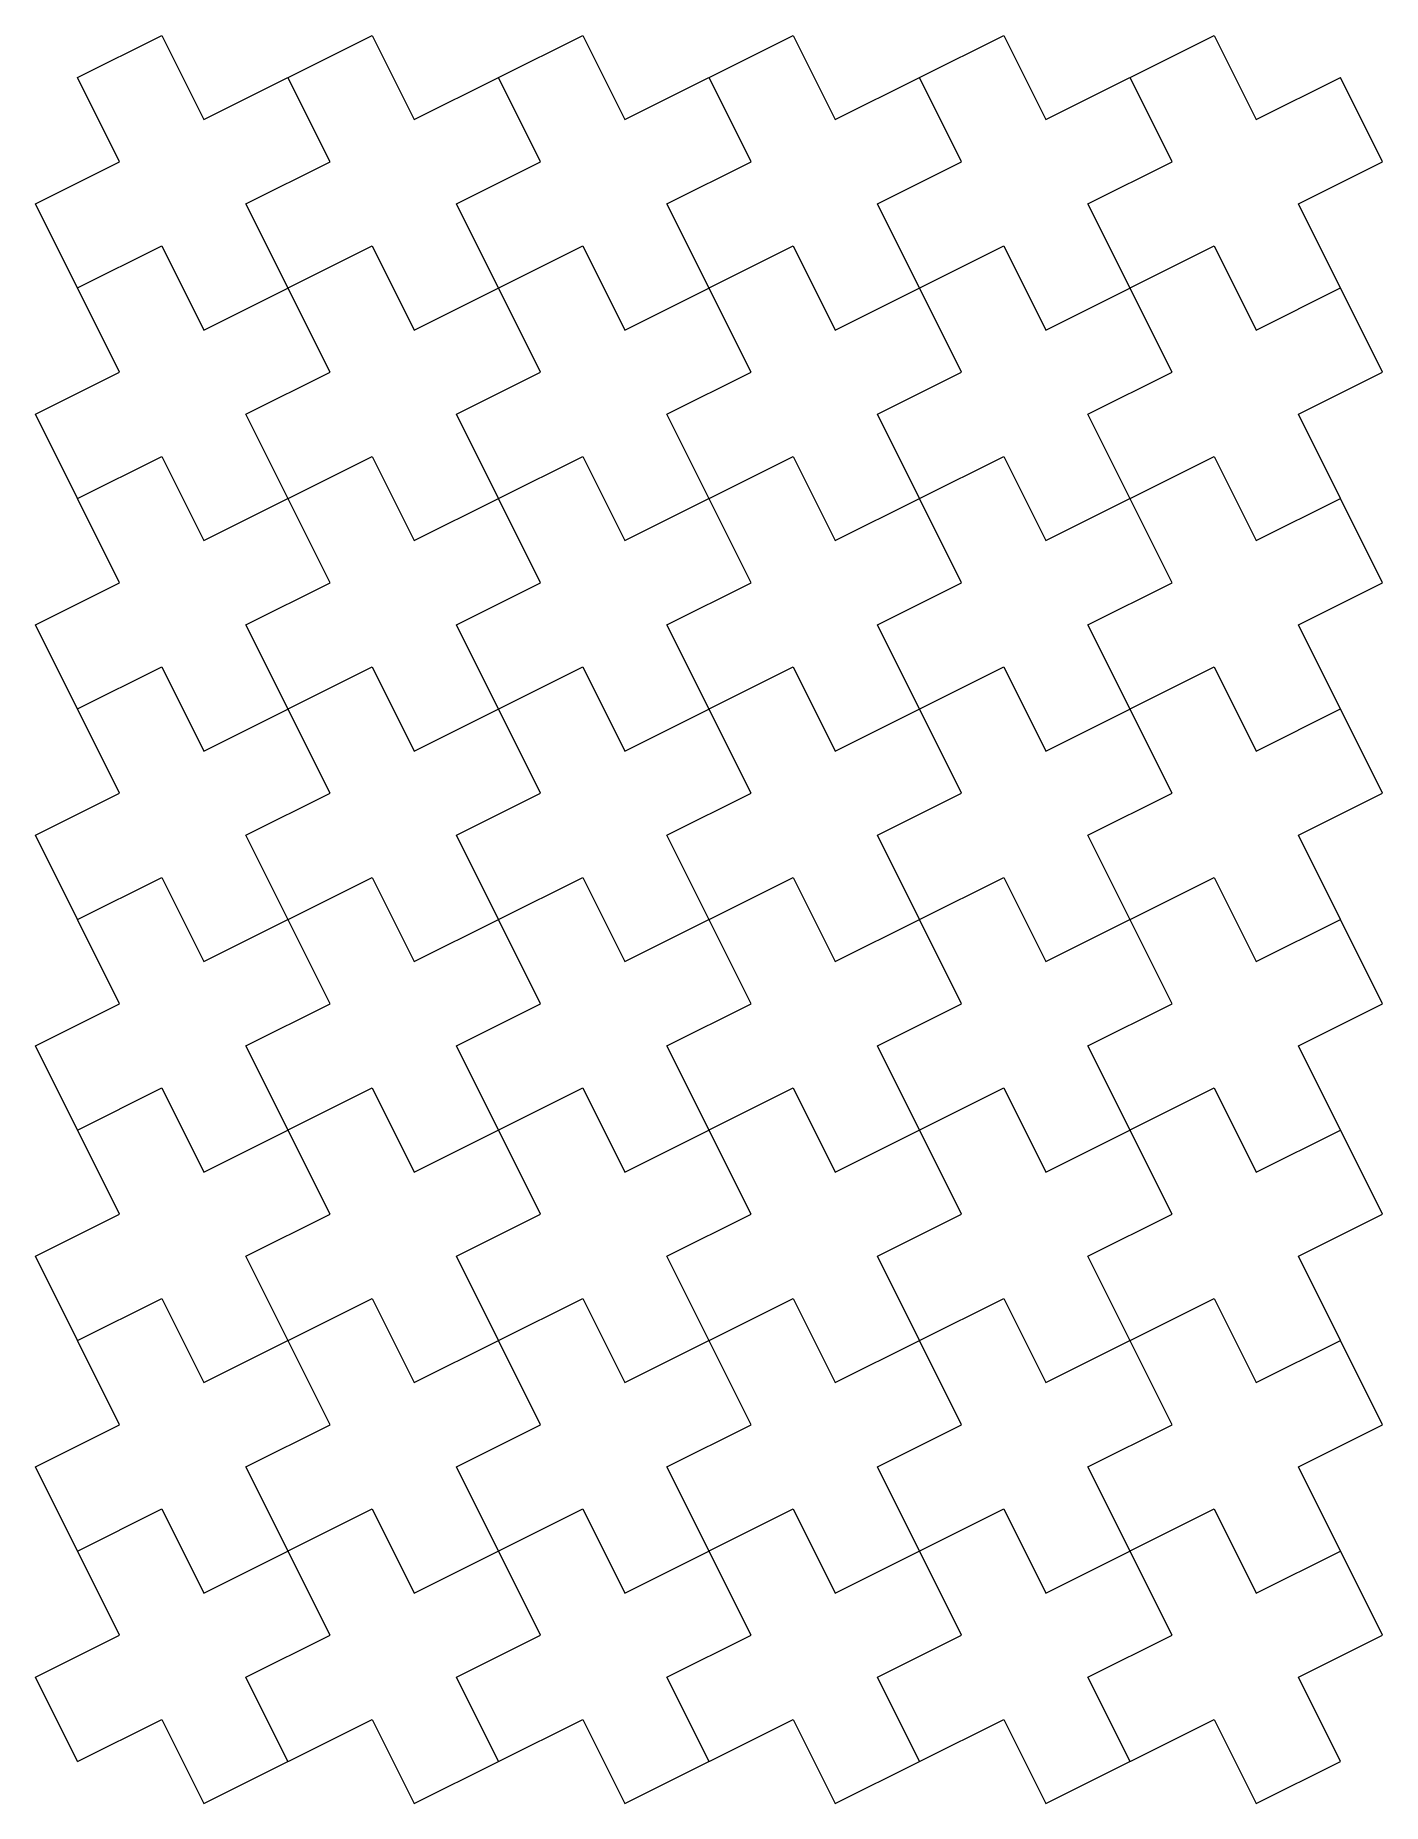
# Model space of a CAD drawing. Header units: inches. Extents: x 0.2 to 14.5, y 0 to 18.8.
import ezdxf

# ---------------------------------------------------------------- set-up
doc = ezdxf.new("R2010")
doc.units = ezdxf.units.IN
doc.layers.get('0').update_dxf_attribs({"linetype": 'CONTINUOUS', "lineweight": 0, "true_color": 0x000000})

msp = doc.modelspace()

# ---------------------------------------------------------------- linework, layer by layer
for p, q in [((10.944, 17.889), (12.733, 18.783)), ((12.733, 18.783), (13.18, 17.889)), ((0.658, 18.336), (1.553, 18.783)), ((1.553, 18.783), (2, 17.889)), ((2, 17.889), (3.789, 18.783)), ((3.789, 18.783), (4.236, 17.889)), ((4.236, 17.889), (6.025, 18.783)), ((6.025, 18.783), (6.472, 17.889)), ((6.472, 17.889), (8.261, 18.783)), ((8.261, 18.783), (8.708, 17.889)), ((8.708, 17.889), (10.497, 18.783)), ((10.497, 18.783), (10.944, 17.889)), ((1.106, 17.441), (0.658, 18.336)), ((3.342, 17.441), (2.894, 18.336)), ((5.578, 17.441), (5.13, 18.336)), ((7.814, 17.441), (7.367, 18.336)), ((10.05, 17.441), (9.603, 18.336)), ((12.286, 17.441), (11.839, 18.336)), ((13.18, 17.889), (14.075, 18.336)), ((14.522, 17.441), (14.075, 18.336)), ((0.211, 16.994), (1.106, 17.441)), ((2.447, 16.994), (3.342, 17.441)), ((4.683, 16.994), (5.578, 17.441)), ((6.919, 16.994), (7.814, 17.441)), ((9.155, 16.994), (10.05, 17.441)), ((11.391, 16.994), (12.286, 17.441)), ((13.628, 16.994), (14.522, 17.441)), ((1.106, 15.205), (0.211, 16.994)), ((3.342, 15.205), (2.447, 16.994)), ((5.578, 15.205), (4.683, 16.994)), ((7.814, 15.205), (6.919, 16.994)), ((10.05, 15.205), (9.155, 16.994)), ((12.286, 15.205), (11.391, 16.994)), ((14.522, 15.205), (13.628, 16.994)), ((0.658, 16.1), (1.553, 16.547)), ((1.553, 16.547), (2, 15.652)), ((2, 15.652), (3.789, 16.547)), ((3.789, 16.547), (4.236, 15.652)), ((4.236, 15.652), (6.025, 16.547)), ((6.025, 16.547), (6.472, 15.652)), ((6.472, 15.652), (8.261, 16.547)), ((8.261, 16.547), (8.708, 15.652)), ((8.708, 15.652), (10.497, 16.547)), ((10.497, 16.547), (10.944, 15.652)), ((10.944, 15.652), (12.733, 16.547)), ((12.733, 16.547), (13.18, 15.652)), ((13.18, 15.652), (14.075, 16.1)), ((0.211, 14.758), (1.106, 15.205)), ((2.447, 14.758), (3.342, 15.205)), ((4.683, 14.758), (5.578, 15.205)), ((6.919, 14.758), (7.814, 15.205)), ((9.155, 14.758), (10.05, 15.205)), ((11.391, 14.758), (12.286, 15.205)), ((13.628, 14.758), (14.522, 15.205)), ((1.106, 12.969), (0.211, 14.758)), ((3.342, 12.969), (2.447, 14.758)), ((5.578, 12.969), (4.683, 14.758)), ((7.814, 12.969), (6.919, 14.758)), ((10.05, 12.969), (9.155, 14.758)), ((12.286, 12.969), (11.391, 14.758)), ((14.522, 12.969), (13.628, 14.758)), ((0.658, 13.864), (1.553, 14.311)), ((1.553, 14.311), (2, 13.416)), ((2, 13.416), (3.789, 14.311)), ((3.789, 14.311), (4.236, 13.416)), ((4.236, 13.416), (6.025, 14.311)), ((6.025, 14.311), (6.472, 13.416)), ((6.472, 13.416), (8.261, 14.311)), ((8.261, 14.311), (8.708, 13.416)), ((8.708, 13.416), (10.497, 14.311)), ((10.497, 14.311), (10.944, 13.416)), ((10.944, 13.416), (12.733, 14.311)), ((12.733, 14.311), (13.18, 13.416)), ((13.18, 13.416), (14.075, 13.864)), ((0.211, 12.522), (1.106, 12.969)), ((2.447, 12.522), (3.342, 12.969)), ((4.683, 12.522), (5.578, 12.969)), ((6.919, 12.522), (7.814, 12.969)), ((9.155, 12.522), (10.05, 12.969)), ((11.391, 12.522), (12.286, 12.969)), ((13.628, 12.522), (14.522, 12.969)), ((1.106, 10.733), (0.211, 12.522)), ((3.342, 10.733), (2.447, 12.522)), ((5.578, 10.733), (4.683, 12.522)), ((7.814, 10.733), (6.919, 12.522)), ((10.05, 10.733), (9.155, 12.522)), ((12.286, 10.733), (11.391, 12.522)), ((14.522, 10.733), (13.628, 12.522)), ((0.658, 11.628), (1.553, 12.075)), ((1.553, 12.075), (2, 11.18)), ((2, 11.18), (3.789, 12.075)), ((3.789, 12.075), (4.236, 11.18)), ((4.236, 11.18), (6.025, 12.075)), ((6.025, 12.075), (6.472, 11.18)), ((6.472, 11.18), (8.261, 12.075)), ((8.261, 12.075), (8.708, 11.18)), ((8.708, 11.18), (10.497, 12.075)), ((10.497, 12.075), (10.944, 11.18)), ((10.944, 11.18), (12.733, 12.075)), ((12.733, 12.075), (13.18, 11.18)), ((13.18, 11.18), (14.075, 11.628)), ((0.211, 10.286), (1.106, 10.733)), ((2.447, 10.286), (3.342, 10.733)), ((4.683, 10.286), (5.578, 10.733)), ((6.919, 10.286), (7.814, 10.733)), ((9.155, 10.286), (10.05, 10.733)), ((11.391, 10.286), (12.286, 10.733)), ((13.628, 10.286), (14.522, 10.733)), ((1.106, 8.497), (0.211, 10.286)), ((3.342, 8.497), (2.447, 10.286)), ((5.578, 8.497), (4.683, 10.286)), ((7.814, 8.497), (6.919, 10.286)), ((10.05, 8.497), (9.155, 10.286)), ((12.286, 8.497), (11.391, 10.286)), ((14.522, 8.497), (13.628, 10.286)), ((0.658, 9.391), (1.553, 9.839)), ((1.553, 9.839), (2, 8.944)), ((2, 8.944), (3.789, 9.839)), ((3.789, 9.839), (4.236, 8.944)), ((4.236, 8.944), (6.025, 9.839)), ((6.025, 9.839), (6.472, 8.944)), ((6.472, 8.944), (8.261, 9.839)), ((8.261, 9.839), (8.708, 8.944)), ((8.708, 8.944), (10.497, 9.839)), ((10.497, 9.839), (10.944, 8.944)), ((10.944, 8.944), (12.733, 9.839)), ((12.733, 9.839), (13.18, 8.944)), ((13.18, 8.944), (14.075, 9.391)), ((0.211, 8.05), (1.106, 8.497)), ((2.447, 8.05), (3.342, 8.497)), ((4.683, 8.05), (5.578, 8.497)), ((6.919, 8.05), (7.814, 8.497)), ((9.155, 8.05), (10.05, 8.497)), ((11.391, 8.05), (12.286, 8.497)), ((13.628, 8.05), (14.522, 8.497)), ((1.106, 6.261), (0.211, 8.05)), ((3.342, 6.261), (2.447, 8.05)), ((5.578, 6.261), (4.683, 8.05)), ((7.814, 6.261), (6.919, 8.05)), ((10.05, 6.261), (9.155, 8.05)), ((12.286, 6.261), (11.391, 8.05)), ((14.522, 6.261), (13.628, 8.05)), ((0.658, 7.155), (1.553, 7.603)), ((1.553, 7.603), (2, 6.708)), ((2, 6.708), (3.789, 7.603)), ((3.789, 7.603), (4.236, 6.708)), ((4.236, 6.708), (6.025, 7.603)), ((6.025, 7.603), (6.472, 6.708)), ((6.472, 6.708), (8.261, 7.603)), ((8.261, 7.603), (8.708, 6.708)), ((8.708, 6.708), (10.497, 7.603)), ((10.497, 7.603), (10.944, 6.708)), ((10.944, 6.708), (12.733, 7.603)), ((12.733, 7.603), (13.18, 6.708)), ((13.18, 6.708), (14.075, 7.155)), ((0.211, 5.814), (1.106, 6.261)), ((2.447, 5.814), (3.342, 6.261)), ((4.683, 5.814), (5.578, 6.261)), ((6.919, 5.814), (7.814, 6.261)), ((9.155, 5.814), (10.05, 6.261)), ((11.391, 5.814), (12.286, 6.261)), ((13.628, 5.814), (14.522, 6.261)), ((1.106, 4.025), (0.211, 5.814)), ((3.342, 4.025), (2.447, 5.814)), ((5.578, 4.025), (4.683, 5.814)), ((7.814, 4.025), (6.919, 5.814)), ((10.05, 4.025), (9.155, 5.814)), ((12.286, 4.025), (11.391, 5.814)), ((14.522, 4.025), (13.628, 5.814)), ((0.658, 4.919), (1.553, 5.367)), ((1.553, 5.367), (2, 4.472)), ((2, 4.472), (3.789, 5.367)), ((3.789, 5.367), (4.236, 4.472)), ((4.236, 4.472), (6.025, 5.367)), ((6.025, 5.367), (6.472, 4.472)), ((6.472, 4.472), (8.261, 5.367)), ((8.261, 5.367), (8.708, 4.472)), ((8.708, 4.472), (10.497, 5.367)), ((10.497, 5.367), (10.944, 4.472)), ((10.944, 4.472), (12.733, 5.367)), ((12.733, 5.367), (13.18, 4.472)), ((13.18, 4.472), (14.075, 4.919)), ((0.211, 3.578), (1.106, 4.025)), ((2.447, 3.578), (3.342, 4.025)), ((4.683, 3.578), (5.578, 4.025)), ((6.919, 3.578), (7.814, 4.025)), ((9.155, 3.578), (10.05, 4.025)), ((11.391, 3.578), (12.286, 4.025)), ((13.628, 3.578), (14.522, 4.025)), ((1.106, 1.789), (0.211, 3.578)), ((3.342, 1.789), (2.447, 3.578)), ((5.578, 1.789), (4.683, 3.578)), ((7.814, 1.789), (6.919, 3.578)), ((10.05, 1.789), (9.155, 3.578)), ((12.286, 1.789), (11.391, 3.578)), ((14.522, 1.789), (13.628, 3.578)), ((0.658, 2.683), (1.553, 3.13)), ((1.553, 3.13), (2, 2.236)), ((2, 2.236), (3.789, 3.13)), ((3.789, 3.13), (4.236, 2.236)), ((4.236, 2.236), (6.025, 3.13)), ((6.025, 3.13), (6.472, 2.236)), ((6.472, 2.236), (8.261, 3.13)), ((8.261, 3.13), (8.708, 2.236)), ((8.708, 2.236), (10.497, 3.13)), ((10.497, 3.13), (10.944, 2.236)), ((10.944, 2.236), (12.733, 3.13)), ((12.733, 3.13), (13.18, 2.236)), ((13.18, 2.236), (14.075, 2.683)), ((0.211, 1.342), (1.106, 1.789)), ((2.447, 1.342), (3.342, 1.789)), ((4.683, 1.342), (5.578, 1.789)), ((6.919, 1.342), (7.814, 1.789)), ((9.155, 1.342), (10.05, 1.789)), ((11.391, 1.342), (12.286, 1.789)), ((13.628, 1.342), (14.522, 1.789)), ((0.658, 0.447), (0.211, 1.342)), ((2.894, 0.447), (2.447, 1.342)), ((5.13, 0.447), (4.683, 1.342)), ((7.367, 0.447), (6.919, 1.342)), ((9.603, 0.447), (9.155, 1.342)), ((11.839, 0.447), (11.391, 1.342)), ((14.075, 0.447), (13.628, 1.342)), ((0.658, 0.447), (1.553, 0.894)), ((1.553, 0.894), (2, 0)), ((2, 0), (3.789, 0.894)), ((3.789, 0.894), (4.236, 0)), ((4.236, 0), (6.025, 0.894)), ((6.025, 0.894), (6.472, 0)), ((6.472, 0), (8.261, 0.894)), ((8.261, 0.894), (8.708, 0)), ((8.708, 0), (10.497, 0.894)), ((10.497, 0.894), (10.944, 0)), ((10.944, 0), (12.733, 0.894)), ((12.733, 0.894), (13.18, 0)), ((13.18, 0), (14.075, 0.447))]:
    msp.add_line(p, q)

doc.saveas('drawing.dxf')
